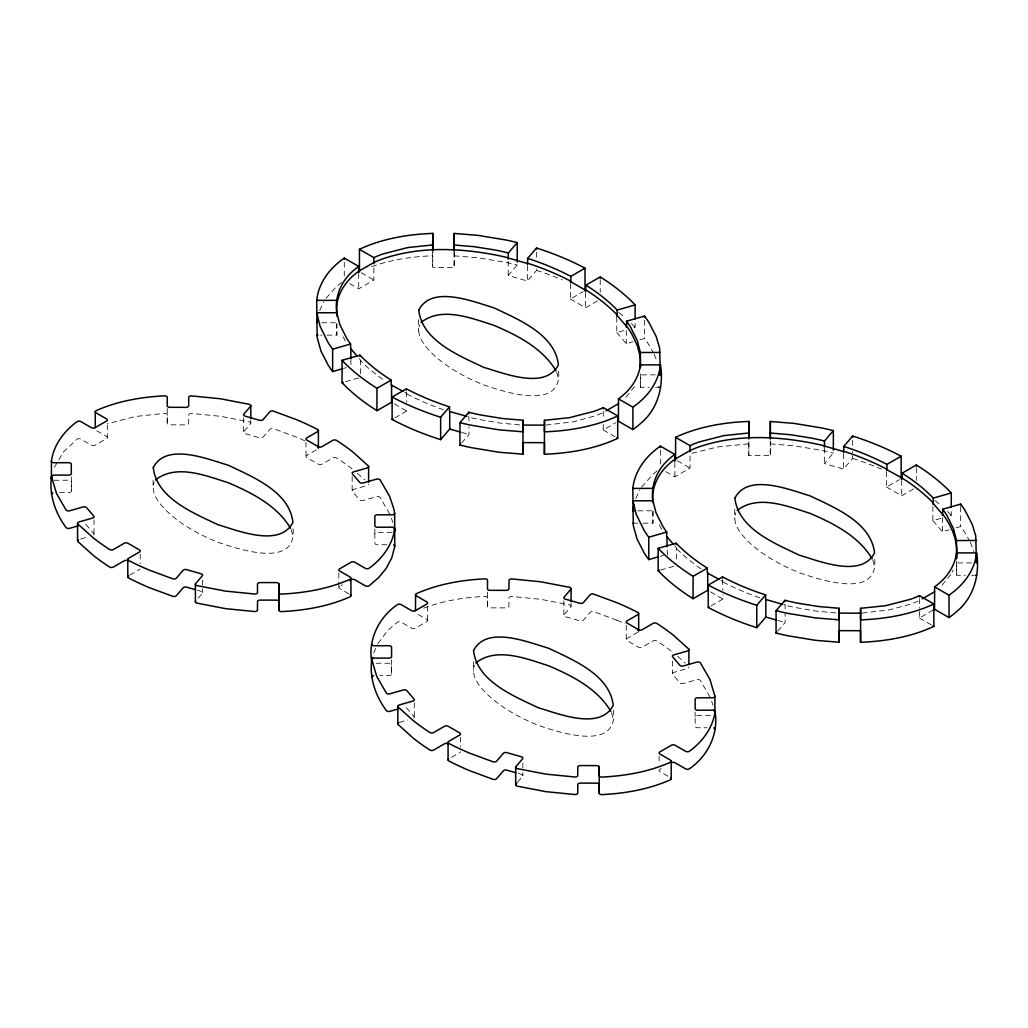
<?xml version="1.0" encoding="UTF-8"?>
<svg xmlns="http://www.w3.org/2000/svg" width="1028" height="1028" viewBox="0 0 1028 1028"><rect width="100%" height="100%" fill="white"/><g stroke="black" fill="none" stroke-linecap="round" stroke-linejoin="round"><path stroke-width="0.75" stroke-dasharray="5 3.75" d="M304.802 440.781A251.77 145.359 0 0 0 296.681 437.247L273.409 428.65A2.583 1.491 0 0 0 269.837 429.293L263.104 437.144A2.583 1.491 0 0 1 259.647 437.825L245.024 433.649A2.583 1.491 0 0 1 243.854 431.657L250.524 423.87A2.583 1.491 0 0 0 249.2 421.84L220.48 416.301L191.529 413.449A2.583 1.491 0 0 0 188.728 414.926L188.664 423.395A2.583 1.491 0 0 1 186.068 424.872L169.774 424.834A2.583 1.491 0 0 1 167.204 423.343L167.256 414.862A2.583 1.491 0 0 0 164.467 413.372L135.49 416.494L107.477 423.703M454.222 251.642L454.145 267.409L432.672 267.357L432.762 251.577M616.954 620.257L593.683 611.66A2.583 1.491 0 0 0 590.111 612.29L583.377 620.154A2.583 1.491 0 0 1 579.92 620.835L565.297 616.659A2.583 1.491 0 0 1 564.128 614.667L570.797 606.88A2.583 1.491 0 0 0 569.473 604.837L540.754 599.311L511.803 596.458A2.583 1.491 0 0 0 509.001 597.936L508.937 606.404A2.583 1.491 0 0 1 506.341 607.882L490.048 607.844A2.583 1.491 0 0 1 487.478 606.353L487.529 597.859A2.583 1.491 0 0 0 484.741 596.369C463.859 597.435 442.939 600.815 423.33 608.28M748.808 455.391L748.898 441.012L748.808 455.391L770.28 455.443L770.357 441.076M293.083 528.765C296.976 569.114 238.008 549.106 217.949 542.244C199.483 534.843 181.66 525.077 167.063 511.404C159.777 503.951 150.281 493.646 154.097 482.338M558.577 371.288C562.457 411.637 503.502 391.642 483.443 384.78C464.977 377.366 447.141 367.613 432.557 353.928C425.271 346.475 415.775 336.169 419.591 324.874M613.356 710.181C618.984 752.175 558.782 732.54 538.222 725.254C519.757 717.852 501.934 708.086 487.336 694.414C480.05 686.948 470.554 676.642 474.371 665.347M874.712 559.322C878.593 599.671 819.637 579.663 799.578 572.802C781.113 565.4 763.277 555.647 748.68 541.962C741.394 534.509 731.91 524.203 735.727 512.908M373.755 653.063L377.096 644.916M319.631 310.443L323.756 301.859M635.767 498.477L639.891 489.893M54.381 467.265L63.415 451.973L76.971 439.252A2.583 1.491 0 0 1 80.826 439.11L91.402 445.214A2.583 1.491 0 0 0 95.051 445.214L106.578 438.57A2.583 1.491 0 0 0 106.578 436.45L96.002 430.346M951.979 572.3L953.085 570.013M377.854 643.644L387.774 630.434L397.245 622.261A2.583 1.491 0 0 1 401.1 622.12L411.675 628.224A2.583 1.491 0 0 0 415.325 628.224L426.851 621.567A2.583 1.491 0 0 0 426.851 619.46L416.276 613.356A2.583 1.491 0 0 1 415.8 612.984M634.61 386.502L624.767 398.581M950.746 574.524L940.89 586.615M326.094 298.261L336.272 286.812A113.812 65.702 0 0 1 341.502 282.494M641.601 487.169L652.407 474.846A113.812 65.702 0 0 1 657.637 470.528M198.16 598.18L202.323 593.323A2.583 1.491 0 0 0 201.154 591.318L197.504 590.278M536.526 269.015L536.526 270.415L527.441 281.017L508.205 275.517L517.225 264.98L517.225 263.579M461.623 443.068L468.961 434.51L468.961 426.838M517.598 782.167L522.597 776.32A2.583 1.491 0 0 0 521.427 774.328L517.778 773.287M852.662 455.648L852.662 458.449L843.577 469.051L824.34 463.551L833.361 453.014L833.361 451.613M777.759 631.102L785.096 622.544L785.096 613.78M349.7 283.587L358.721 288.804L373.896 280.04L373.896 265.802M406.343 391.899L406.767 402.256M570.399 283.677L570.399 299.019L583.21 291.618M316.277 449.93L306.742 455.43A2.583 1.491 0 0 0 306.742 457.537L318.269 464.193A2.583 1.491 0 0 0 321.918 464.193L332.815 457.897A2.583 1.491 0 0 1 336.554 457.961A251.77 145.359 0 0 1 353.414 470.002M394.868 417.882L406.767 411.02L406.767 407.731M570.399 299.019L585.574 307.77L597.474 300.908M129.913 575.05L139.448 569.538A2.583 1.491 0 0 0 139.988 569.075M603.269 424.513L603.269 429.987L615.605 422.868M341.039 585.574L342.491 584.752M665.823 471.621L674.843 476.838L690.032 468.074L690.032 453.823M722.478 579.638L722.89 590.29M886.534 471.711L886.534 487.041L899.346 479.652M637.913 632.143L627.016 638.439A2.583 1.491 0 0 0 627.016 640.547L638.542 647.203A2.583 1.491 0 0 0 642.192 647.203L653.088 640.907A2.583 1.491 0 0 1 656.841 640.971A251.77 145.359 0 0 1 673.687 653.011M711.003 605.916L722.89 599.054L722.89 594.672M886.534 487.041L901.71 495.804L913.609 488.942M451.549 757.263L459.722 752.547A2.583 1.491 0 0 0 460.428 751.802M919.405 611.454L919.405 618.021L931.728 610.902M661.312 768.584L659.873 769.419A2.583 1.491 0 0 0 659.873 771.527L669.125 776.872M371.776 266.612C391.321 259.621 412.087 256.576 432.762 255.779M691.934 453.258L717.467 446.987L748.898 443.813M344.046 368.294L346.333 367.651M345.498 381.709L359.26 377.777M616.761 317.241L616.761 332.571L625.936 329.949M633.968 327.662L635.111 327.341L635.111 321.738M616.761 332.571L626.27 343.686L633.119 341.733M639.956 339.78L644.517 338.469A216.587 125.043 0 0 1 649.131 345.19L653.024 352.013M80.685 538.993L87.496 537.04M660.182 556.328L663.6 555.351M660.477 570.077L674.24 566.145M932.884 506.367L932.884 520.605L942.072 517.984M950.103 515.696L951.247 515.362L951.247 508.372M932.884 520.605L942.406 531.72L949.255 529.767M956.091 527.814L960.653 526.503A216.587 125.043 0 0 1 965.266 533.224L969.16 540.047M399.262 722.478L407.769 720.05M545.945 425.065L573.47 421.801L594.39 416.109A95.283 55.011 0 0 0 603.308 412.485L603.308 412.485M862.081 613.099L889.605 609.822L910.525 604.143A95.283 55.011 0 0 0 919.443 600.519L919.443 600.519M321.713 322.779L336.76 322.741M320.569 335.167L321.815 335.167M326.827 335.154L336.85 335.128L336.85 324.18M655.337 374.86L640.315 374.899L640.405 387.286L649.182 387.273M655.453 387.26L656.699 387.248M53.996 480.256L68.683 480.217A2.583 1.491 0 0 1 71.279 481.708L71.343 491.114A2.583 1.491 0 0 1 68.773 492.618L59.611 492.63M637.848 510.813L652.896 510.775M635.445 523.213L637.951 523.201M642.963 523.188L652.973 523.162L652.973 511.122M392.079 532.324L377.404 532.363A2.583 1.491 0 0 0 374.834 533.866L374.912 543.272A2.583 1.491 0 0 0 377.494 544.763L388.52 544.724M971.473 562.894L956.451 562.933L956.541 575.32L965.318 575.307M971.588 575.282L974.094 575.282M376.107 663.253L388.957 663.227A2.583 1.491 0 0 1 391.552 664.705L391.617 674.124A2.583 1.491 0 0 1 389.047 675.614L379.885 675.64M710.515 715.334L697.678 715.372A2.583 1.491 0 0 0 695.108 716.863L695.185 726.282A2.583 1.491 0 0 0 697.768 727.76L706.956 727.747M454.222 255.843L477.904 257.758L505.596 262.32A216.587 125.043 0 0 1 517.225 264.98M770.357 443.878L794.04 445.792L821.732 450.354A216.587 125.043 0 0 1 833.361 453.014M519.667 424.924L499.325 422.958L478.894 419.45A195.307 112.759 0 0 1 468.807 417.15L468.807 416.237M835.803 612.958L815.461 610.992L795.017 607.471A195.307 112.759 0 0 1 784.942 605.184L784.942 603.976M467.753 416.636L468.961 416.982L468.961 422.457M461.739 432.454L468.961 434.51M783.889 604.67L785.096 605.017L785.096 610.491M777.875 620.488L785.096 622.544M361.265 272.741L373.896 280.04M677.401 460.775L690.032 468.074M603.269 429.987L615.001 436.759M919.405 618.021L932.036 625.32M404.865 392.388L406.767 393.493M721.001 580.422L722.89 581.527M394.431 403.901L406.767 411.02M710.566 591.922L722.89 599.054M348.852 593.863L339.6 588.517A2.583 1.491 0 0 1 339.6 586.41M677.619 656.249L685.085 662.97M357.346 473.24L364.811 479.96M674.754 545.881L676.54 547.963L676.54 561.108M667.622 555.069L667.018 548.901M359.222 358.541L359.813 359.235M661.569 529.163L658.421 523.265M345.434 341.129L342.285 335.231M709.962 697.01L700.376 680.42A2.583 1.491 0 0 0 696.855 679.649L683.376 683.504A2.583 1.491 0 0 1 679.906 682.823L672.685 674.394A2.583 1.491 0 0 1 673.854 672.389L687.475 668.508A2.583 1.491 0 0 0 688.85 666.864M389.689 514L380.103 497.411A2.583 1.491 0 0 0 376.582 496.652L363.102 500.495A2.583 1.491 0 0 1 359.633 499.826L352.411 491.384A2.583 1.491 0 0 1 353.581 489.392L367.202 485.499A2.583 1.491 0 0 0 368.589 484.458M970.291 542.334L973.94 551.509M654.155 354.3L657.033 361.175M872.862 560.209L874.712 567.289M556.739 372.175L558.577 379.255M611.519 712.648L613.356 719.741M291.245 529.651L293.083 536.732M711.646 701.199L713.046 705.388M391.372 518.189L392.773 522.378M652.896 511.546L652.973 523.162M336.76 323.512L336.85 335.128M960.653 506.907L960.653 526.503M956.541 561.082L956.541 575.32M942.406 517.482L942.406 531.72M919.443 598.694L919.405 608.165M916.346 467.766L916.346 480.359M901.71 480.474L901.71 495.804M852.662 440.254L852.662 447.244M852.662 451.446L852.662 452.847M843.577 453.708L843.577 469.051M824.34 448.221L824.34 463.551M770.28 441.205L770.28 455.443M734.724 509.245L734.724 518.806M695.108 712.083L695.108 716.863M674.843 462.587L674.843 476.838M672.428 661.107L672.428 673.854M660.413 450.303L660.413 467.097M659.115 756.133L659.115 764.1M644.517 320.273L644.517 338.469M640.315 373.806L640.405 387.286M626.27 330.541L626.27 343.686M626.258 625.152L626.258 639.493M603.308 411.277L603.269 419.038M600.223 279.732L600.223 292.325M585.574 292.44L585.574 307.77M571.067 603.102L571.067 606.289M563.871 600.866L563.871 615.207M536.526 252.22L536.526 259.223M527.441 265.674L527.441 281.017M522.854 763.033L522.854 771M522.854 772.593L522.854 775.78M508.205 261.279L508.205 275.517M487.478 592.012L487.478 606.353M473.368 661.685L473.368 671.245M460.48 737.153L460.48 746.713M454.145 252.078L454.145 267.409M432.672 252.027L432.672 267.357M427.609 606.173L427.609 620.514M418.589 319.618L418.589 330.772M414.31 702.792L414.31 717.133M391.617 659.783L391.617 674.124M374.834 529.086L374.834 533.866M360.404 359.928L360.404 374.166M358.721 273.461L358.721 288.804M352.154 476.504L352.154 490.844M350.895 359.774L350.895 366.341M344.277 262.268L344.277 277.663M338.842 573.123L338.842 587.463M305.984 442.143L305.984 456.483M250.793 420.105L250.793 423.292M243.597 417.856L243.597 432.197M202.58 580.036L202.58 592.783M167.256 408.489L167.204 423.343M153.095 480.282L153.095 488.249M140.206 554.143L140.206 563.704M107.336 424.77L107.336 437.517M94.036 519.782L94.036 534.123M71.343 476.774L71.343 491.114M93.677 535.01A2.583 1.491 0 0 0 93.766 533.596L86.545 525.154A2.583 1.491 0 0 0 83.088 524.473M413.641 718.251A2.583 1.491 0 0 0 414.04 716.593L406.818 708.163A2.583 1.491 0 0 0 403.361 707.482M616.954 620.257A251.77 145.359 0 0 1 625.075 623.79M934.979 500.52A247.041 142.635 0 0 1 941.417 505.904M947.482 511.507A247.041 142.635 0 0 1 951.285 515.362M852.675 458.424A247.041 142.635 0 0 1 881.381 469.115M700.903 568.767A228.332 131.828 0 0 1 676.116 548.078M759.743 597.795A228.332 131.828 0 0 1 722.504 581.745M618.856 312.486A247.041 142.635 0 0 1 625.294 317.883M631.346 323.486A247.041 142.635 0 0 1 635.15 327.328M536.539 270.39A247.041 142.635 0 0 1 562.239 279.809M382.686 379.281A228.332 131.828 0 0 1 359.993 360.044M443.608 409.761A228.332 131.828 0 0 1 406.381 393.711"/><path stroke-width="1.5" d="M350.175 594.621A2.583 1.491 0 0 1 349.944 596.857C328.497 606.379 305.033 610.414 281.711 611.609A2.583 1.491 0 0 1 278.922 610.118L278.986 584.11A2.583 1.491 0 0 0 276.416 582.606L260.11 582.568A2.583 1.491 0 0 0 257.514 584.058L257.463 592.526A2.583 1.491 0 0 1 254.648 594.004L225.71 591.139L196.978 585.613A2.583 1.491 0 0 1 195.654 583.57L202.323 575.796A2.583 1.491 0 0 0 201.154 573.791L186.543 569.628A2.583 1.491 0 0 0 183.087 570.296L176.353 578.16A2.583 1.491 0 0 1 172.768 578.803L149.51 570.206A251.77 145.359 0 0 1 128.641 560.466A2.583 1.491 0 0 1 128.551 558.307L139.448 552.01A2.583 1.491 0 0 0 139.448 549.903L127.922 543.247A2.583 1.491 0 0 0 124.272 543.247L113.363 549.543A2.583 1.491 0 0 1 109.623 549.492A251.77 145.359 0 0 1 92.764 537.451L77.884 524.01A2.583 1.491 0 0 1 78.989 521.941L92.597 518.061A2.583 1.491 0 0 0 93.766 516.069L86.545 507.626A2.583 1.491 0 0 0 83.088 506.945L69.608 510.8A2.583 1.491 0 0 1 66.075 510.029L56.501 493.453L51.541 476.735A2.583 1.491 0 0 1 54.111 475.116L68.773 475.09A2.583 1.491 0 0 0 71.343 473.587L71.279 464.181A2.583 1.491 0 0 0 68.683 462.69L53.996 462.728A2.583 1.491 0 0 1 51.413 461.109C53.636 444.983 64.057 431.13 76.971 421.724A2.583 1.491 0 0 1 80.826 421.583L91.402 427.687A2.583 1.491 0 0 0 95.051 427.687L106.578 421.043A2.583 1.491 0 0 0 106.578 418.923L96.002 412.819A2.583 1.491 0 0 1 96.246 410.596C117.68 401.074 141.157 397.039 164.467 395.844A2.583 1.491 0 0 1 167.256 397.335L167.204 405.816A2.583 1.491 0 0 0 169.774 407.306L186.068 407.345A2.583 1.491 0 0 0 188.664 405.867L188.728 397.399A2.583 1.491 0 0 1 191.529 395.921L220.48 398.774L249.2 404.312A2.583 1.491 0 0 1 250.524 406.343L243.854 414.13A2.583 1.491 0 0 0 245.024 416.122L259.647 420.298A2.583 1.491 0 0 0 263.104 419.617L269.837 411.765A2.583 1.491 0 0 1 273.409 411.123L296.681 419.72A251.77 145.359 0 0 1 317.536 429.447A2.583 1.491 0 0 1 317.639 431.606L306.742 437.902A2.583 1.491 0 0 0 306.742 440.01L318.269 446.666A2.583 1.491 0 0 0 321.918 446.666L332.815 440.369A2.583 1.491 0 0 1 336.554 440.434A251.77 145.359 0 0 1 353.414 452.474L368.307 465.902A2.583 1.491 0 0 1 367.202 467.971L353.581 471.865A2.583 1.491 0 0 0 352.411 473.857L359.633 482.299A2.583 1.491 0 0 0 363.102 482.967L376.582 479.125A2.583 1.491 0 0 1 380.103 479.883L389.689 496.473L393.852 509.027L394.636 513.178L394.778 546.331L391.796 557.716L386.335 568.163L378.689 577.543L369.219 585.729A2.583 1.491 0 0 1 365.351 585.857L354.788 579.753A2.583 1.491 0 0 0 351.126 579.753L349.687 580.589M278.922 610.118L278.986 584.11M432.672 250.922L432.762 233.382C411.611 234.191 390.383 237.378 370.453 244.677A113.812 65.702 0 0 0 359.453 249.303L359.453 271.7M454.145 250.973L454.222 233.446L477.904 235.361L505.596 239.922A216.587 125.043 0 0 1 517.225 242.582L517.225 262.179M459.927 422.649L468.807 412.279A193.791 111.885 0 0 0 482.273 415.261L502.731 418.524L523.021 420.234L522.931 431.786L499.261 429.871L471.569 425.309A216.587 125.043 0 0 1 459.94 422.649L459.927 445.047A216.587 125.043 0 0 0 471.569 447.707L499.261 452.269L522.931 454.183L523.021 442.618L544.48 442.67L544.403 454.247C565.541 453.438 586.782 450.251 606.713 442.952A113.812 65.702 0 0 0 617.699 438.326L617.699 415.929L603.308 407.615A95.283 55.011 0 0 1 594.39 411.239L569.602 417.638L544.48 420.285L544.403 431.85C565.541 431.04 586.782 427.866 606.713 420.555A113.812 65.702 0 0 0 617.699 415.929M670.796 777.875A2.583 1.491 0 0 1 670.217 779.854C648.771 789.388 625.307 793.41 601.984 794.618A2.583 1.491 0 0 1 599.195 793.128L599.26 784.634A2.583 1.491 0 0 0 596.69 783.143L580.383 783.105A2.583 1.491 0 0 0 577.787 784.582L577.736 793.051A2.583 1.491 0 0 1 574.922 794.528L545.984 791.676L517.251 786.15A2.583 1.491 0 0 1 515.928 784.107L516.763 783.13M371.686 644.119A2.583 1.491 0 0 0 374.269 645.738L388.957 645.7A2.583 1.491 0 0 1 391.552 647.177L391.617 656.596A2.583 1.491 0 0 1 389.047 658.087L374.385 658.126A2.583 1.491 0 0 0 371.815 659.745L376.775 676.45L386.348 693.039A2.583 1.491 0 0 0 389.882 693.81L403.361 689.955A2.583 1.491 0 0 1 406.818 690.636L414.04 699.066A2.583 1.491 0 0 1 412.87 701.07L399.262 704.951A2.583 1.491 0 0 0 398.157 707.02L413.05 720.448A251.77 145.359 0 0 0 429.897 732.489A2.583 1.491 0 0 0 433.636 732.553L444.546 726.256A2.583 1.491 0 0 1 448.195 726.256L459.722 732.913A2.583 1.491 0 0 1 459.722 735.02L448.825 741.316A2.583 1.491 0 0 0 448.915 743.475A251.77 145.359 0 0 0 469.783 753.203L493.042 761.799A2.583 1.491 0 0 0 496.627 761.17L503.36 753.306A2.583 1.491 0 0 1 506.817 752.625L521.427 756.801A2.583 1.491 0 0 1 522.597 758.792L515.928 766.58A2.583 1.491 0 0 0 517.251 768.623L545.984 774.148L574.922 777.001A2.583 1.491 0 0 0 577.736 775.523L577.787 767.055A2.583 1.491 0 0 1 580.383 765.577L596.69 765.616A2.583 1.491 0 0 1 599.26 767.106L599.195 775.6A2.583 1.491 0 0 0 601.984 777.091C625.307 775.883 648.771 771.861 670.217 762.326A2.583 1.491 0 0 0 670.449 760.103L659.873 753.999A2.583 1.491 0 0 1 659.873 751.892L671.4 745.236A2.583 1.491 0 0 1 675.062 745.236L685.637 751.34A2.583 1.491 0 0 0 689.492 751.198C702.407 741.792 712.815 727.94 715.051 711.813A2.583 1.491 0 0 0 712.468 710.194L697.768 710.232A2.583 1.491 0 0 1 695.185 708.755L695.108 699.336A2.583 1.491 0 0 1 697.678 697.845L712.353 697.806A2.583 1.491 0 0 0 714.91 696.187L709.962 679.482L700.376 662.893A2.583 1.491 0 0 0 696.855 662.122L683.376 665.977A2.583 1.491 0 0 1 679.906 665.296L672.685 656.866A2.583 1.491 0 0 1 673.854 654.862L687.475 650.981A2.583 1.491 0 0 0 688.58 648.912L673.687 635.484A251.77 145.359 0 0 0 656.828 623.443A2.583 1.491 0 0 0 653.088 623.379L642.192 629.676A2.583 1.491 0 0 1 638.542 629.676L627.016 623.019A2.583 1.491 0 0 1 627.016 620.912L637.913 614.615A2.583 1.491 0 0 0 637.81 612.457A251.77 145.359 0 0 0 616.954 602.729L593.683 594.133A2.583 1.491 0 0 0 590.111 594.762L583.377 602.626A2.583 1.491 0 0 1 579.92 603.308L565.297 599.131A2.583 1.491 0 0 1 564.128 597.139L570.797 589.352A2.583 1.491 0 0 0 569.473 587.309L540.754 581.784L511.803 578.931A2.583 1.491 0 0 0 509.001 580.409L508.937 588.877A2.583 1.491 0 0 1 506.341 590.355L490.048 590.316A2.583 1.491 0 0 1 487.478 588.826L487.529 580.332A2.583 1.491 0 0 0 484.741 578.841C461.431 580.049 437.954 584.071 416.52 593.606A2.583 1.491 0 0 0 416.276 595.829L426.851 601.933A2.583 1.491 0 0 1 426.851 604.04L415.325 610.696A2.583 1.491 0 0 1 411.675 610.696L401.1 604.592A2.583 1.491 0 0 0 397.245 604.734C379.062 617.263 367.908 639.377 371.686 661.646A2.583 1.491 0 0 0 372.547 662.893M748.808 438.956L748.898 421.416C727.747 422.225 706.519 425.412 686.588 432.711A113.812 65.702 0 0 0 675.589 437.337L675.589 459.734M770.28 439.007L770.357 421.48L794.04 423.395L821.732 427.956A216.587 125.043 0 0 1 833.361 430.616L833.361 450.213M776.063 610.683L784.942 600.313A193.791 111.885 0 0 0 798.409 603.295L818.866 606.559L839.156 608.268L839.066 619.82L815.384 617.905L787.705 613.343A216.587 125.043 0 0 1 776.063 610.683L776.063 633.081A216.587 125.043 0 0 0 787.705 635.741L815.384 640.303L839.066 642.217L839.156 630.652L860.616 630.704L860.539 642.282C881.677 641.472 902.905 638.285 922.836 630.986A113.812 65.702 0 0 0 933.835 626.36L933.835 603.963L919.443 595.649A95.283 55.011 0 0 1 910.525 599.273L885.738 605.672L860.616 608.319L860.539 619.884C881.677 619.074 902.905 615.888 922.836 608.589A113.812 65.702 0 0 0 933.835 603.963M342.902 368.628L332.635 371.558A216.587 125.043 0 0 1 328.022 364.837L320.993 351.152L317.138 337.441L316.701 300.394C318.127 286.388 325.863 273.654 336.272 264.414A113.812 65.702 0 0 1 344.277 258.067L358.669 266.38L358.721 272.369M316.701 322.792L317.138 319.618M657.894 556.983L648.771 559.592A216.587 125.043 0 0 1 644.158 552.871L637.129 539.173L633.274 525.475L632.824 488.428C634.263 474.422 641.999 461.688 652.407 452.449A113.812 65.702 0 0 1 660.413 446.101L674.805 454.415L674.843 461.495M618.445 421.223L618.496 398.851A95.283 55.011 0 0 0 624.767 393.711C632.965 386.194 639.018 376.042 640.418 364.889L660.464 364.85C659.038 378.857 651.302 391.578 640.894 400.817A113.812 65.702 0 0 1 632.888 407.165L632.888 429.563L618.445 421.223L617.494 421.776M660.464 364.85C663.934 386.13 657.804 409.208 640.894 423.215A113.812 65.702 0 0 1 632.888 429.563M934.58 609.257L934.619 586.885A95.283 55.011 0 0 0 940.89 581.745C949.088 574.228 955.153 564.076 956.554 552.923L976.6 552.884C975.161 566.891 967.425 579.612 957.029 588.851A113.812 65.702 0 0 1 949.011 595.199L949.011 617.597L934.58 609.257L932.679 610.362M976.6 552.884C980.069 574.164 973.94 597.242 957.029 611.249A113.812 65.702 0 0 1 949.011 617.597M336.76 312.885C334.447 297.426 340.885 281.762 352.398 271.533A95.283 55.011 0 0 1 358.669 266.38M336.747 305.213C338.148 294.072 344.2 283.921 352.398 276.391A95.283 55.011 0 0 1 358.669 271.251L373.896 262.513L373.896 263.605M652.896 500.919C650.583 485.46 657.02 469.796 668.534 459.567A95.283 55.011 0 0 1 674.805 454.415M51.914 479.665A2.583 1.491 0 0 1 51.413 478.637L51.991 475.746M371.686 661.646L372.56 657.303M715.051 711.813C718.829 734.082 707.662 756.197 689.492 768.726A2.583 1.491 0 0 1 685.637 768.867L675.062 762.763A2.583 1.491 0 0 0 671.4 762.763M633.916 504.53L632.824 510.826L634.083 510.813M508.205 259.082L508.346 252.952L517.225 242.582M585.035 268.167L570.823 276.378L570.823 281.248A228.332 131.828 0 0 0 527.66 263.245L527.634 258.401L536.526 248.018A247.041 142.635 0 0 1 585.009 268.192L585.035 290.564M449.506 406.857A228.332 131.828 0 0 1 406.381 388.841L392.118 397.078L392.118 419.463A247.041 142.635 0 0 0 440.614 439.637L449.711 429.01L449.711 411.483L466.558 416.301M459.927 445.047L460.493 444.392M652.96 502.538C651.071 488.12 658.036 473.959 668.534 464.425A95.283 55.011 0 0 1 674.805 459.285L690.032 450.547A95.283 55.011 0 0 1 698.899 446.897C735.971 434.214 776.436 435.911 814.407 443.569A195.307 112.759 0 0 1 824.482 445.856L824.482 440.986L833.361 430.616M901.17 456.201L886.946 464.412L886.946 469.282A228.332 131.828 0 0 0 843.782 451.279L843.77 446.435L852.662 436.052A247.041 142.635 0 0 1 901.145 456.214L901.17 478.598M708.292 607.484A247.041 142.635 0 0 0 756.749 627.671L756.775 605.248L765.654 594.878L765.654 599.748M756.775 627.645L765.847 617.044L765.847 599.517L782.681 604.323M776.063 633.081L776.628 632.426M155.562 479.909C176.251 463.589 205.998 475.72 228.229 482.723C251.834 492.797 277.072 505.519 290.564 528.353M421.056 322.432C441.732 306.113 471.479 318.243 493.723 325.259C517.328 335.321 542.566 348.042 556.058 370.89M475.835 662.906C496.524 646.599 526.272 658.717 548.502 665.733C572.108 675.794 597.345 688.516 610.838 711.363M737.179 510.466C757.867 494.147 787.615 506.277 809.858 513.293C833.464 523.355 858.701 536.076 872.194 558.924M376.942 410.699L376.942 388.314L391.167 380.103A228.332 131.828 0 0 1 359.993 355.174L342.054 360.301L342.054 382.699A247.041 142.635 0 0 0 376.98 410.686L391.578 402.256L392.529 402.796M402.963 391.295L391.167 384.973L391.167 380.103M570.399 282.584L570.823 281.248M570.399 281.492L585.574 290.243L585.999 285.142L600.223 276.93A247.041 142.635 0 0 1 635.15 304.93L635.111 318.937M392.118 419.463L393.043 418.936M606.032 410.866L618.496 403.721M708.665 590.83L707.714 590.29L693.078 598.733L693.078 576.335L707.303 568.137L707.303 572.994L719.099 579.329M886.534 470.618L886.946 469.282M902.096 473.188A228.332 131.828 0 0 1 933.308 498.092L933.27 502.975A228.332 131.828 0 0 0 902.096 478.059L902.134 473.176L916.346 464.964A247.041 142.635 0 0 1 951.285 492.965L951.247 506.971M886.534 469.513L902.134 478.046M709.166 606.97L708.253 607.497L708.253 585.099L722.478 576.901L722.478 578.109M922.155 598.9L934.619 591.755M350.599 344.033A195.307 112.759 0 0 1 346.629 338.212L339.793 324.45L336.824 312.743L316.817 312.782L320.132 326.454L328.022 342.44A216.587 125.043 0 0 0 332.635 349.16L350.599 344.033L350.599 348.903M342.054 382.699L343.198 382.365M585.96 285.154A228.332 131.828 0 0 1 617.173 310.058L635.111 304.943M640.341 357.371L637.373 345.665L631.719 333.843A193.791 111.885 0 0 0 626.566 326.069L626.566 321.199L644.517 316.084A216.587 125.043 0 0 1 649.131 322.792L656.16 336.49L659.616 347.927L660.349 374.847L659.102 374.847M78.038 525.925L69.608 528.328A2.583 1.491 0 0 1 66.075 527.557C55.319 513.036 48.933 495.008 51.541 476.735M666.722 532.067A195.307 112.759 0 0 1 662.764 526.246L655.915 512.484L652.96 500.764L632.94 500.816L636.268 514.488L644.158 530.474A216.587 125.043 0 0 0 648.771 537.194L666.722 532.067L666.722 536.937M659.333 570.399L658.177 570.733L658.177 548.335L676.154 543.195L676.154 544.416M933.27 498.105L951.247 492.977M956.541 557.793C958.032 545.161 954.331 532.62 947.855 521.877A193.791 111.885 0 0 0 942.702 514.103L942.702 509.233L960.653 504.106A216.587 125.043 0 0 1 965.266 510.826L972.295 524.524L975.739 535.961L976.484 562.881L976.163 560.62M398.311 708.922L389.882 711.337A2.583 1.491 0 0 1 386.348 710.566C375.593 696.046 369.206 678.005 371.815 659.745M432.672 244.96L407.563 247.594L382.763 253.993A95.283 55.011 0 0 0 373.845 257.617L359.453 249.303M748.808 432.994L723.686 435.628L698.899 442.027A95.283 55.011 0 0 0 689.981 445.651L675.589 437.337M316.701 300.394L336.747 300.343M316.817 335.179L318.063 335.179M626.566 321.199A195.307 112.759 0 0 1 630.537 327.02L637.373 340.795L640.341 352.501L660.349 352.45M657.959 387.248L660.464 387.248M632.824 488.428L652.883 488.377M632.94 523.213L634.199 523.213M942.702 509.233A195.307 112.759 0 0 1 946.672 515.054L953.509 528.829L956.477 540.535L976.484 540.484M975.341 575.282L976.6 575.269M523.021 425.091L544.48 425.142M839.156 613.125L860.616 613.176M454.145 244.998L474.422 246.72L494.892 249.971A193.791 111.885 0 0 1 508.346 252.952M770.28 433.032L790.558 434.741L811.015 438.005A193.791 111.885 0 0 1 824.482 440.986M508.205 257.989L527.441 263.489L527.441 264.582M449.711 429.01L460.544 432.107M765.847 617.044L776.667 620.141M195.68 589.764L186.543 587.155A2.583 1.491 0 0 0 183.087 587.823L176.353 595.687A2.583 1.491 0 0 1 172.768 596.33L149.51 587.733A251.77 145.359 0 0 1 128.641 577.993A2.583 1.491 0 0 1 128.551 575.834M515.953 772.76L506.817 770.152A2.583 1.491 0 0 0 503.36 770.833L496.627 778.697A2.583 1.491 0 0 1 493.042 779.327L469.783 770.73A251.77 145.359 0 0 1 448.915 761.003A2.583 1.491 0 0 1 448.645 758.947M618.496 398.851L632.888 407.165M373.858 257.617L373.896 262.513M934.619 586.885L949.011 595.199M616.8 437.799L617.699 438.326M932.936 625.834L933.835 626.36M673.571 544.493L667.018 536.847L667.018 546.703M357.436 356.459L350.895 348.813L350.895 358.669M714.126 709.564L714.653 712.327M394.122 527.942L394.636 530.705A2.583 1.491 0 0 1 394.289 531.592M659.616 370.324L660.349 374.847M640.315 357.371L640.393 367.433M336.76 305.213L336.837 316.059L336.824 312.743M960.653 504.106L960.653 505.506M956.477 540.535L956.541 558.885M942.406 515.285L942.406 514.193L932.884 503.077L932.884 504.183M919.443 595.649L919.443 596.87M916.346 464.964L916.346 466.365M901.71 478.277L901.71 479.382M860.616 608.319L860.539 642.282M852.662 436.052L852.662 437.453M843.577 452.616L843.577 451.523L824.34 446.024L824.34 447.116M839.156 608.268L839.066 642.217M784.942 600.313L784.942 601.534M770.357 421.48L770.357 438.275M748.898 421.416L748.898 438.211M714.91 696.187L714.91 712.121M707.714 572.763L707.714 590.29M689.981 445.651L690.032 451.639M688.889 649.49L688.889 663.831M671.207 761.247L671.207 778.774M660.413 446.101L660.413 447.501M652.96 500.764L652.96 502.294M648.771 537.194L648.771 559.592M644.517 316.084L644.517 317.485M640.341 352.501L640.418 367.639M638.671 613.523L638.671 631.051M626.27 327.251L626.27 326.159L616.761 315.043L616.761 316.149M617.134 310.07L617.134 314.941A228.332 131.828 0 0 0 585.96 290.024M603.308 407.615L603.308 408.836M600.223 276.93L600.223 278.331M599.26 767.106L599.195 793.128M585.574 290.243L585.574 291.348M571.067 588.761L571.067 601.509M544.48 420.285L544.403 454.247M536.526 248.018L536.526 249.418M523.021 420.234L522.931 454.183M515.67 767.171L515.67 784.698M468.807 412.279L468.807 413.809M454.222 233.446L454.222 250.241M449.532 411.714L449.532 406.844L440.639 417.214L440.639 439.611M448.067 742.409L448.067 759.936M432.762 233.382L432.762 250.177M415.53 594.685L415.53 610.619M406.343 388.867L406.343 390.075M397.836 706.442L397.836 723.969M391.578 384.729L391.578 402.256M368.615 466.481L368.615 482.415M360.018 355.161L360.018 356.382M350.933 578.237L350.933 595.765M344.277 258.067L344.277 259.467M332.635 349.16L332.635 371.558M318.397 430.514L318.397 448.041M250.793 405.764L250.793 418.512M195.397 584.161L195.397 601.688M127.793 559.399L127.793 576.926M95.257 411.675L95.257 427.609M77.563 523.445L77.563 540.972M51.413 461.109L51.413 478.637M394.636 513.178A2.583 1.491 0 0 1 392.079 514.797L377.404 514.835A2.583 1.491 0 0 0 374.834 516.339L374.912 525.745A2.583 1.491 0 0 0 377.494 527.236L392.195 527.197A2.583 1.491 0 0 1 394.778 528.803C392.542 544.943 382.133 558.782 369.219 568.201A2.583 1.491 0 0 1 365.351 568.33L354.788 562.226A2.583 1.491 0 0 0 351.126 562.226L339.6 568.882A2.583 1.491 0 0 0 339.6 570.99L350.175 577.093A2.583 1.491 0 0 1 349.944 579.329C328.497 588.851 305.033 592.886 281.711 594.081A2.583 1.491 0 0 1 278.922 592.591M278.986 601.637A2.583 1.491 0 0 0 276.416 600.134L260.11 600.095A2.583 1.491 0 0 0 257.514 601.586L257.463 610.054A2.583 1.491 0 0 1 254.648 611.531L225.71 608.666L196.978 603.14A2.583 1.491 0 0 1 195.654 601.097M127.922 560.774A2.583 1.491 0 0 0 124.272 560.774L113.363 567.07A2.583 1.491 0 0 1 109.623 567.019A251.77 145.359 0 0 1 92.764 554.966L77.884 541.538A2.583 1.491 0 0 1 78.552 539.636M51.541 494.262A2.583 1.491 0 0 1 52.826 492.849M318.153 447.463A2.583 1.491 0 0 1 318.32 447.745M393.467 544.917A2.583 1.491 0 0 1 394.778 546.331M448.195 743.784A2.583 1.491 0 0 0 444.546 743.784L433.636 750.08A2.583 1.491 0 0 1 429.897 750.016A251.77 145.359 0 0 1 413.038 737.975L398.157 724.547A2.583 1.491 0 0 1 398.273 722.967M371.815 677.272A2.583 1.491 0 0 1 373.601 675.73M637.81 629.984A2.583 1.491 0 0 1 638.529 630.614M713.753 727.927A2.583 1.491 0 0 1 715.051 729.34M693.116 576.322A247.041 142.635 0 0 1 658.151 548.348M707.328 568.111A228.332 131.828 0 0 1 676.116 543.208M693.116 598.72A247.041 142.635 0 0 1 658.151 570.733M756.749 605.274A247.041 142.635 0 0 1 708.292 585.086M765.642 594.891A228.332 131.828 0 0 1 722.504 576.875M843.782 446.409A228.332 131.828 0 0 1 886.92 464.425M376.98 388.288A247.041 142.635 0 0 1 342.016 360.314M440.614 417.239A247.041 142.635 0 0 1 392.156 397.052M527.66 258.375A228.332 131.828 0 0 1 570.784 276.391M508.346 257.822A195.307 112.759 0 0 0 498.272 255.535C460.3 247.876 419.835 246.18 382.763 258.863A95.283 55.011 0 0 0 373.845 262.487M153.262 467.599C156.719 498.349 193.431 512.959 217.949 524.717C238.239 530.641 279.95 547.86 292.929 522.314C289.459 491.577 252.759 476.953 228.229 465.196C207.939 459.285 166.24 442.053 153.262 467.599M418.756 310.122C422.212 340.872 458.912 355.495 483.443 367.253C503.733 373.164 545.431 390.383 558.41 364.85C554.953 334.1 518.24 319.49 493.723 307.732C473.433 301.808 431.721 284.589 418.756 310.122M473.535 650.608C477.005 681.358 513.704 695.969 538.222 707.727C558.512 713.65 600.223 730.869 613.202 705.324C609.732 674.574 573.033 659.963 548.502 648.205C528.212 642.282 486.514 625.063 473.535 650.608M734.879 498.156C738.348 528.906 775.048 543.529 799.578 555.274C819.856 561.198 861.567 578.417 874.545 552.884C871.076 522.134 834.376 507.511 809.858 495.766C789.568 489.842 747.857 472.623 734.879 498.156"/></g></svg>
